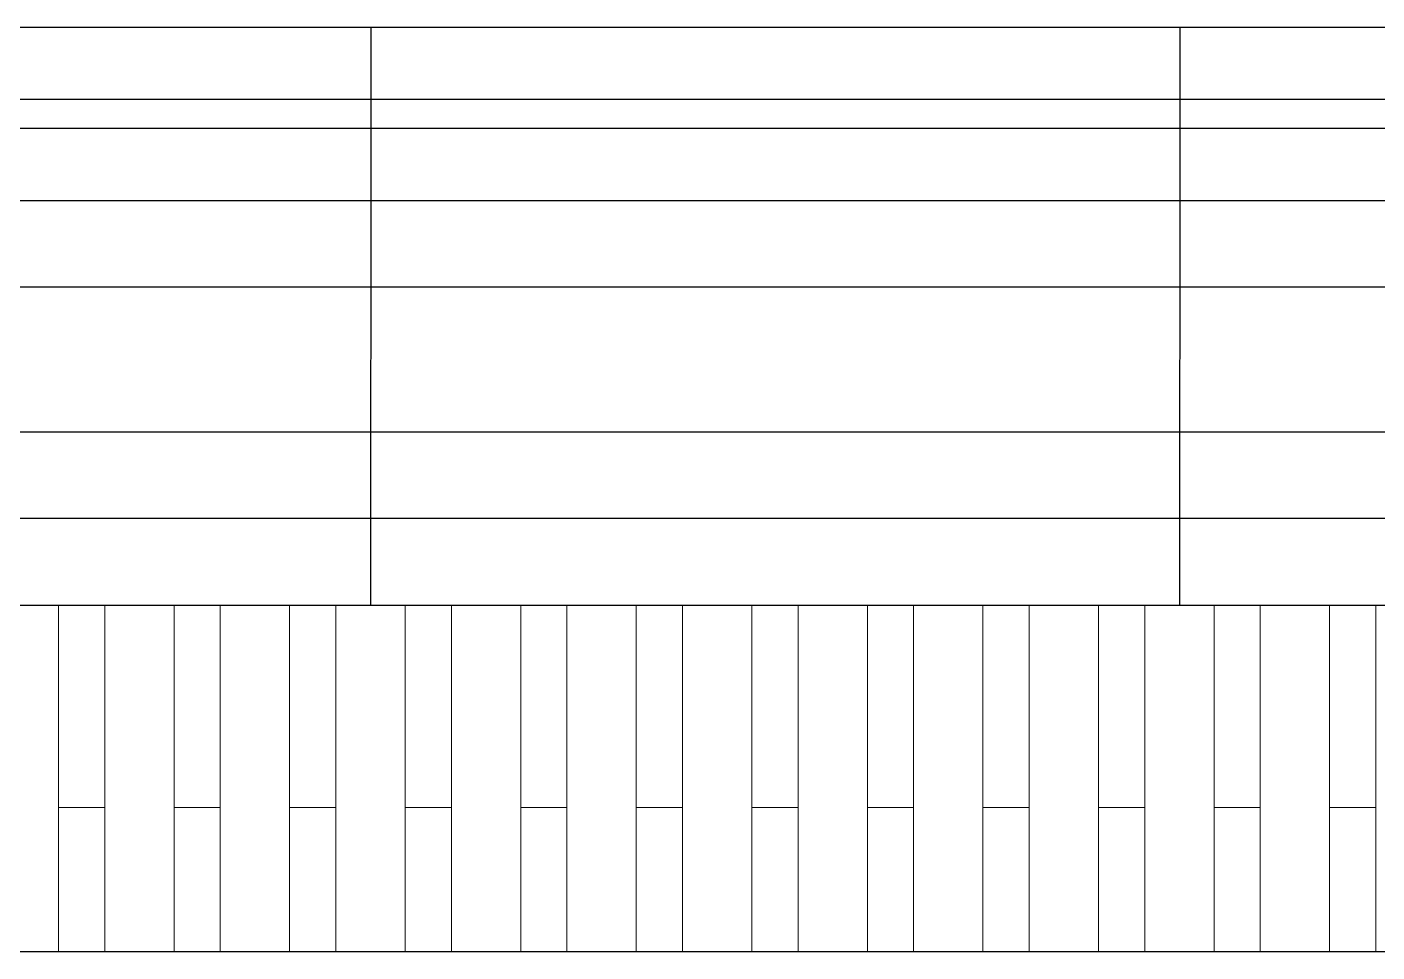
# Model space of a CAD drawing. Extents: x 1188826 to 1909461, y 608442 to 1651179.
# Drawn here: x 1667089 to 1669426, y 1034413 to 1036013 of the extents above; entities that cross this region are included whole.
import ezdxf

# ---------------------------------------------------------------- set-up
doc = ezdxf.new("R2010")
doc.units = 0
doc.header["$LTSCALE"] = 1000
doc.header["$MEASUREMENT"] = 0
doc.layers.add('分缝', color=37, linetype='Continuous')
doc.layers.add('立面线', color=40, linetype='Continuous')
doc.layers.add('煤化工粉煤灰', color=7, linetype='Continuous', lineweight=0)

msp = doc.modelspace()

# ---------------------------------------------------------------- linework, layer by layer
at = {"layer": '分缝'}
for p, q in [((1667684.8, 1035888.4), (1667684.8, 1036013.4)), ((1669084.8, 1035888.4), (1669084.8, 1036013.4)), ((1667684.7, 1035838.4), (1667684.7, 1035888.4)), ((1669084.7, 1035838.4), (1669084.7, 1035888.4)), ((1667684.7, 1035838.4), (1667684.8, 1035838.4)), ((1667684.8, 1035713.4), (1667684.8, 1035838.4)), ((1669084.7, 1035838.4), (1669084.8, 1035838.4)), ((1669084.8, 1035713.4), (1669084.8, 1035838.4)), ((1667684.7, 1035563.4), (1667684.7, 1035713.4)), ((1669084.7, 1035563.4), (1669084.7, 1035713.4)), ((1667684.4, 1035313.4), (1667684.7, 1035563.4)), ((1669084.4, 1035313.4), (1669084.7, 1035563.4)), ((1667684.4, 1035013.4), (1667684.3, 1035313.4)), ((1669084.4, 1035013.4), (1669084.3, 1035313.4))]:
    msp.add_line(p, q, dxfattribs=at)
at = {"layer": '煤化工粉煤灰', "color": 34}
for p, q in [((1667143.6, 1034413.4), (1667143.7, 1035013.4)), ((1667223.7, 1035013.4), (1667223.6, 1034413.4)), ((1667343.6, 1034413.4), (1667343.7, 1035013.4)), ((1667423.7, 1035013.4), (1667423.6, 1034413.4)), ((1667543.6, 1034413.4), (1667543.7, 1035013.4)), ((1667623.7, 1035013.4), (1667623.6, 1034413.4)), ((1667743.6, 1034413.4), (1667743.7, 1035013.4)), ((1667823.7, 1035013.4), (1667823.6, 1034413.4)), ((1667943.6, 1034413.4), (1667943.7, 1035013.4)), ((1668023.7, 1035013.4), (1668023.6, 1034413.4)), ((1668143.6, 1034413.4), (1668143.7, 1035013.4)), ((1668223.7, 1035013.4), (1668223.6, 1034413.4)), ((1668343.6, 1034413.4), (1668343.7, 1035013.4)), ((1668423.7, 1035013.4), (1668423.6, 1034413.4)), ((1668543.6, 1034413.4), (1668543.7, 1035013.4)), ((1668623.7, 1035013.4), (1668623.6, 1034413.4)), ((1668743.6, 1034413.4), (1668743.7, 1035013.4)), ((1668823.7, 1035013.4), (1668823.6, 1034413.4)), ((1668943.6, 1034413.4), (1668943.7, 1035013.4)), ((1669023.7, 1035013.4), (1669023.6, 1034413.4)), ((1669143.6, 1034413.4), (1669143.7, 1035013.4)), ((1669223.7, 1035013.4), (1669223.6, 1034413.4)), ((1669343.6, 1034413.4), (1669343.7, 1035013.4)), ((1669423.7, 1035013.4), (1669423.6, 1034413.4)), ((1667223.7, 1034663.4), (1667143.7, 1034663.4)), ((1667423.7, 1034663.4), (1667343.7, 1034663.4)), ((1667623.7, 1034663.4), (1667543.7, 1034663.4)), ((1667823.7, 1034663.4), (1667743.7, 1034663.4)), ((1668023.7, 1034663.4), (1667943.7, 1034663.4)), ((1668223.7, 1034663.4), (1668143.7, 1034663.4)), ((1668423.7, 1034663.4), (1668343.7, 1034663.4)), ((1668623.7, 1034663.4), (1668543.7, 1034663.4)), ((1668823.7, 1034663.4), (1668743.7, 1034663.4)), ((1669023.7, 1034663.4), (1668943.7, 1034663.4)), ((1669223.7, 1034663.4), (1669143.7, 1034663.4)), ((1669423.7, 1034663.4), (1669343.7, 1034663.4))]:
    msp.add_line(p, q, dxfattribs=at)
at = {"layer": '立面线'}
for p, q in [((1656480.4, 1036013.4), (1673284.8, 1036013.4)), ((1656480.4, 1035888.4), (1673284.8, 1035888.4)), ((1666284.8, 1035838.4), (1667684.7, 1035838.4)), ((1667684.8, 1035838.4), (1669084.7, 1035838.4)), ((1669084.8, 1035838.4), (1670484.7, 1035838.4)), ((1656480.4, 1035713.4), (1673284.8, 1035713.4)), ((1672884.7, 1035563.4), (1656880.5, 1035563.4)), ((1658084.3, 1035313.4), (1671884.4, 1035313.4)), ((1671884.4, 1035163.4), (1664884.4, 1035163.4)), ((1657984.4, 1035013.4), (1671884.4, 1035013.4)), ((1671834.4, 1034413.4), (1666483.7, 1034413.4))]:
    msp.add_line(p, q, dxfattribs=at)

doc.saveas('drawing.dxf')
